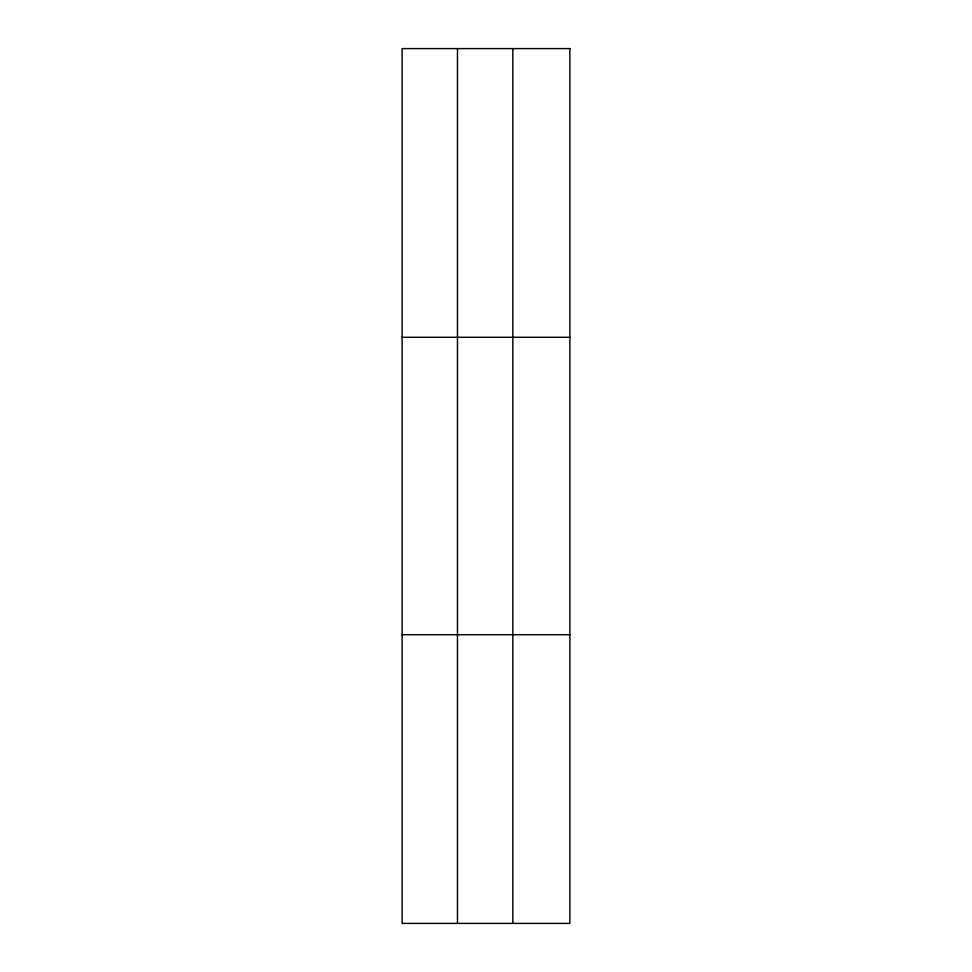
<?xml version="1.0" encoding="UTF-8"?>
<svg xmlns="http://www.w3.org/2000/svg" width="972" height="972" viewBox="0 0 972 972"><rect width="100%" height="100%" fill="white"/><g stroke="black" fill="none" stroke-linecap="round" stroke-linejoin="round"><path stroke-width="1.46" d="M457.484 48.6L457.484 923.4M512.839 48.6L512.839 923.4M402.116 337.284L569.884 337.284M402.116 634.716L569.884 634.716M569.884 48.6L569.884 923.4L402.116 923.4L402.116 48.6L569.884 48.6"/></g></svg>
